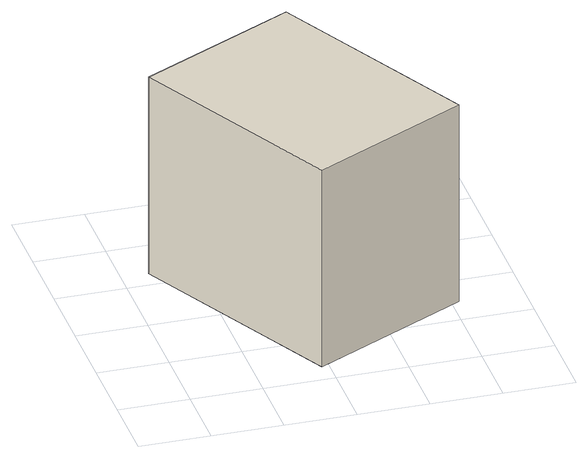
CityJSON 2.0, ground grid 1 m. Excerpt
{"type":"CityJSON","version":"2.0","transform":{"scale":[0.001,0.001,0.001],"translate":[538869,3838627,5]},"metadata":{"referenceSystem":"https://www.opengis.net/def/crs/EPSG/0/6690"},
"CityObjects":{
"building1":{"type":"Building","attributes":{"class":"3001","BuildingDetailAttribute.specifiedBuildingCoverageRate":0.6,"BuildingDetailAttribute.surveyYear":2017,"BuildingHighTideRiskAttribute.description":"1","BuildingHighTideRiskAttribute.rank":"2","BuildingHighTideRiskAttribute.depth":0.525,"BuildingIDAttribute.prefecture":"27","BuildingIDAttribute.city":"27113"},"geometry":[{"type":"Solid","lod":"1","boundaries":[[[[0,1,2,3]],[[2,4,5,3]],[[1,6,4,2]],[[0,7,6,1]],[[3,5,7,0]],[[4,6,7,5]]]]}]}
},
"vertices":[
[378,3286,377],[2588,4417,377],[4103,1457,377],[1893,326,377],[4103,1457,3377],[1893,326,3377],[2588,4417,3377],[378,3286,3377]
]}
